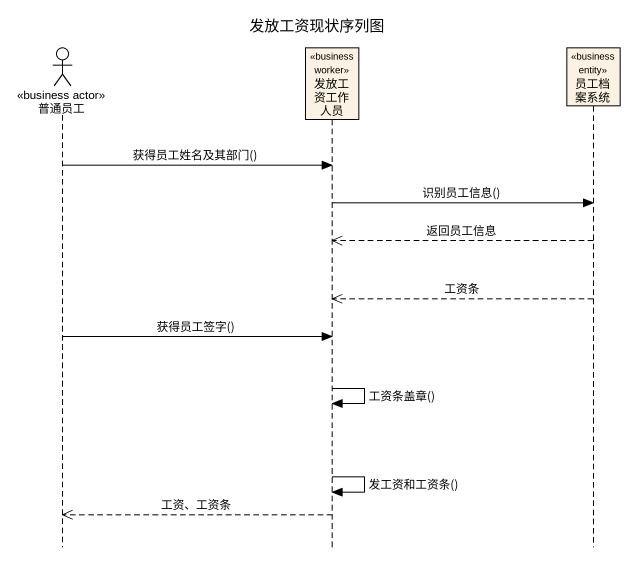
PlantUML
@startuml
title 发放工资现状序列图
hide footbox
actor 普通员工 <<business actor>>
participant 发放工资工作人员 <<business worker>>
participant 员工档案系统 <<business entity>>

普通员工 -> 发放工资工作人员 : 获得员工姓名及其部门()
发放工资工作人员 -> 员工档案系统 : 识别员工信息()
员工档案系统 -->> 发放工资工作人员 : 返回员工信息
员工档案系统 -->> 发放工资工作人员 : 工资条
普通员工 -> 发放工资工作人员 : 获得员工签字()
发放工资工作人员 -> 发放工资工作人员 : 工资条盖章()
发放工资工作人员 -> 发放工资工作人员 : 发工资和工资条()
发放工资工作人员 -->> 普通员工 : 工资、工资条
@enduml
